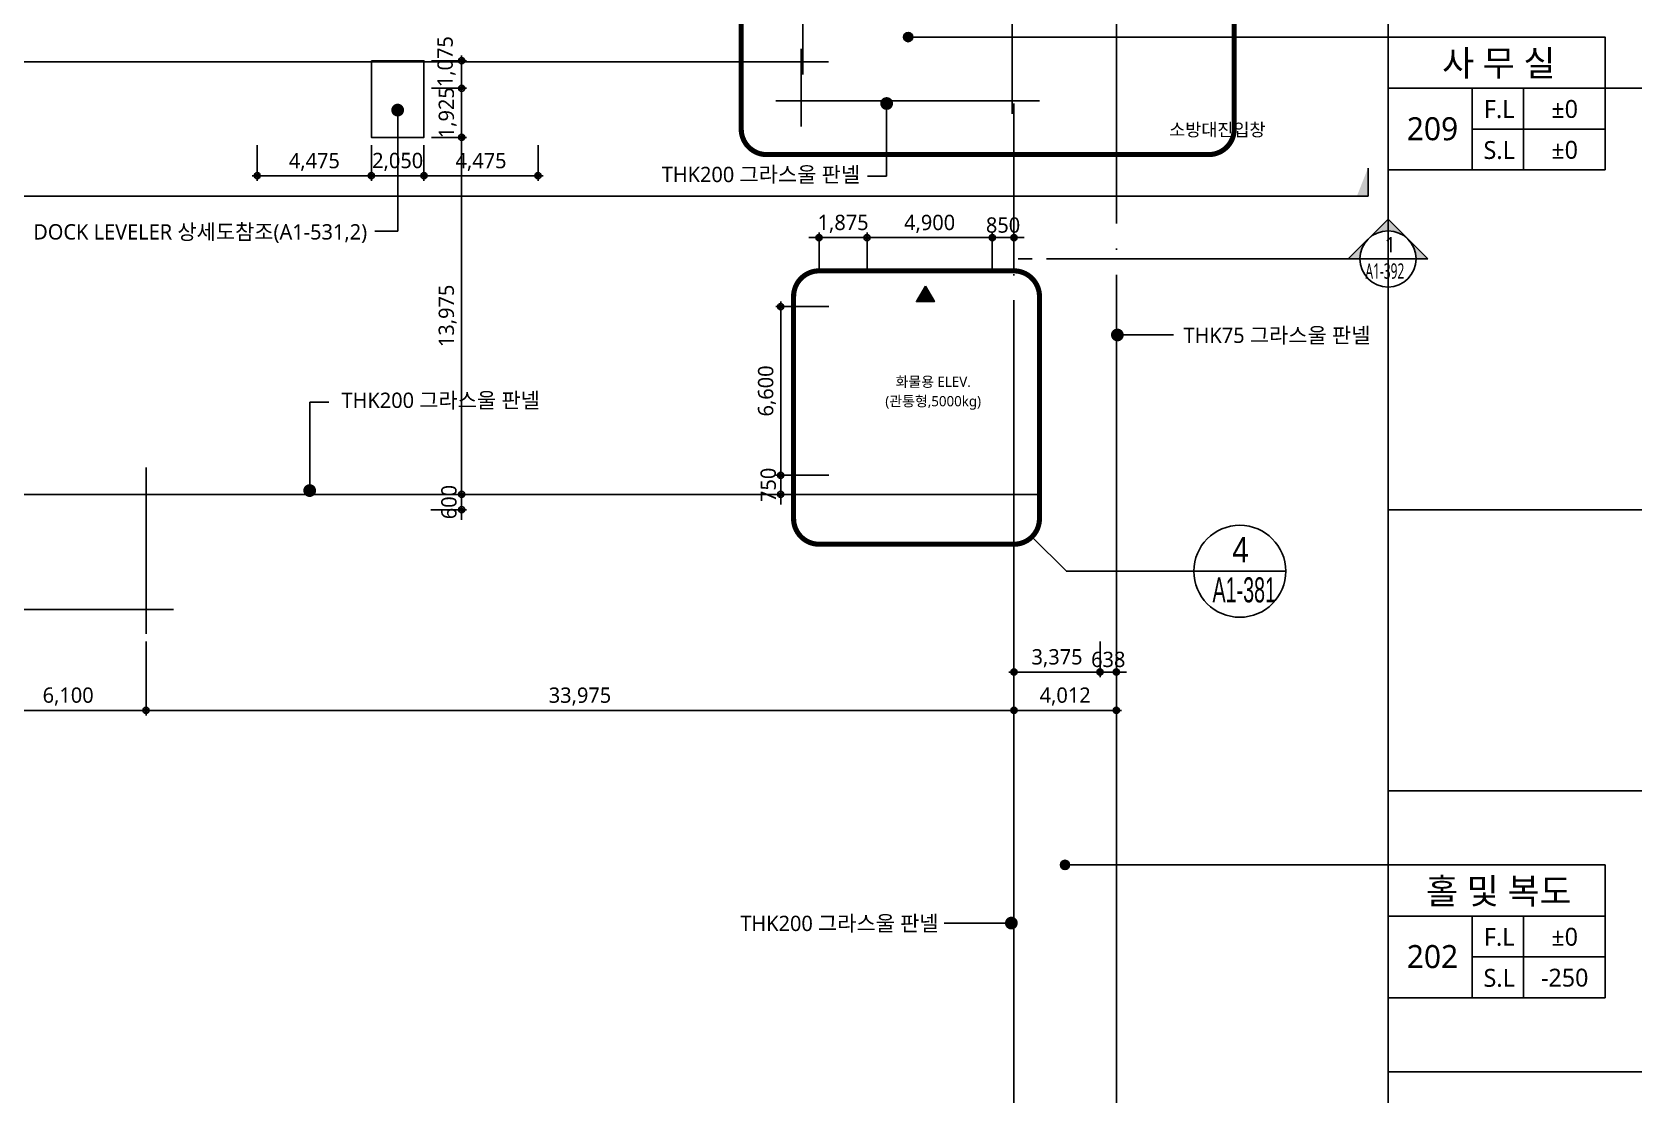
# Model space of a CAD drawing. Header units: millimetres. Extents: x 45782458 to 46215946, y 191740 to 1509539.
# Drawn here: x 46089958 to 46152671, y 820448 to 862048 of the extents above; entities that cross this region are included whole.
import ezdxf
from ezdxf.enums import TextEntityAlignment as Align

# ---------------------------------------------------------------- set-up
doc = ezdxf.new("R2010")
doc.units = ezdxf.units.MM
doc.header["$LTSCALE"] = 1000
doc.header["$MEASUREMENT"] = 0
doc.header["$PDSIZE"] = -10
doc.linetypes.add('CEN', pattern=[62, 60, -1, 0, -1])
doc.linetypes.add('SYM$0$DASHDOT', pattern=[1, 0.5, -0.25, 0, -0.25])
doc.layers.get('0').update_dxf_attribs({"linetype": 'CONTINUOUS'})
doc.layers.get('Defpoints').update_dxf_attribs({"color": 171, "linetype": 'CONTINUOUS'})
for name, color, linetype in [('cen', 14, 'CONTINUOUS'), ('Center(AR)', 30, 'CEN'), ('DIM', 7, 'CONTINUOUS'), ('LED', 7, 'CONTINUOUS'), ('NDIM', 7, 'CONTINUOUS'), ('SYM', 7, 'CONTINUOUS'), ('TEXT(MIN)', 7, 'CONTINUOUS'), ('TEXT(노트)', 7, 'CONTINUOUS'), ('TEXT(실명)', 3, 'CONTINUOUS'), ('TEXT-기입', 6, 'CONTINUOUS'), ('TITLE', 7, 'CONTINUOUS'), ('구간정리', 6, 'CONTINUOUS'), ('구간정리-TEXT', 3, 'CONTINUOUS')]:
    doc.layers.add(name, color=color, linetype=linetype)
doc.styles.add('CGS', font='cgse', dxfattribs={"bigfont": 'cgs'})
doc.styles.add('SYM$0$ARIAL', font='arial.ttf')
doc.styles.add('SYM$0$돋움', font='', dxfattribs={"width": 0.9})
doc.styles.add('TE', font='malgun_0.ttf')
doc.styles.add('나눔바른고딕', font='NanumBarunGothic.ttf')
doc.styles.get('SYM$0$돋움').set_extended_font_data('Dotum')
doc.dimstyles.new('BA', dxfattribs={"dimscale": 500, "dimtxt": 3, "dimasz": 1, "dimexe": 1, "dimexo": 5, "dimgap": 0.9, "dimtad": 1, "dimdec": 0, "dimdsep": 46, "dimlunit": 6, "dimtxsty": 'TE', "dimblk": 'DDD', "dimcen": 2.5, "dimclrd": 256, "dimclre": 256, "dimclrt": 3, "dimazin": 2, "dimtfac": 1, "dimtdec": 0, "dimtix": 1, "dimtmove": 2, "dimatfit": 3, "dimldrblk": 'DDD', "dimfxl": 1, "dimtolj": 1, "dimtzin": 0, "dimarcsym": 2})
doc.dimstyles.new('NDIM 1200', dxfattribs={"dimscale": 500, "dimtxt": 3, "dimasz": 1, "dimexe": 2, "dimexo": 2, "dimgap": 1, "dimtad": 1, "dimdec": 0, "dimdsep": 46, "dimtxsty": 'CGS', "dimblk": 'DOT0', "dimcen": 1, "dimdle": 8, "dimclrd": 2, "dimclre": 2, "dimclrt": 2, "dimadec": 0, "dimazin": 0, "dimtfac": 1, "dimtdec": 0, "dimtix": 1, "dimtmove": 2, "dimatfit": 3, "dimldrblk": 'DOT0', "dimfxl": 1, "dimtolj": 1, "dimtzin": 0, "dimlwd": -1, "dimlwe": -1, "dimarcsym": 0})

# ---------------------------------------------------------------- blocks, each defined once
blk = doc.blocks.new('A$C51E23882')
at = {"layer": 'TITLE'}
blk.add_lwpolyline([(8500, 0), (0, 0), (0, 5200), (8500, 5200)], close=True, dxfattribs=at)
for points in [[(8500, 3200), (0, 3200)], [(3300, 3200), (3300, 0)], [(5300, 3200), (5300, 0)], [(3300, 1600), (8500, 1600)]]:
    blk.add_lwpolyline(points, dxfattribs=at)
at = {"layer": 'TITLE', "style": '나눔바른고딕'}
for s, p in [('F.L', (4352, 2378)), ('S.L', (4352, 778))]:
    blk.add_text(s, height=700, dxfattribs=at).set_placement(p, align=Align.MIDDLE)
blk = doc.blocks.new('A$C04b5f2bb')
at = {"layer": 'SYM', "ltscale": 10000}
h = blk.add_hatch(color=256, dxfattribs=at)
h.dxf.hatch_style = 1
h.paths.add_polyline_path([(2000, 0), (0, 0), (1000, 1732)])
blk.add_lwpolyline([(2000, 0), (0, 0), (1000, 1732), (2000, 0)], dxfattribs=at)
blk = doc.blocks.new('DDD')
at = {"layer": 'DIM', "color": 0}
for p, q in [((-1, 0), (1, 0)), ((0, -1), (0, 1))]:
    blk.add_line(p, q, dxfattribs=at)
for radius in [0.6, 0.3]:
    blk.add_circle((0, 0), radius, dxfattribs=at)
blk = doc.blocks.new('*D818')
at = {"layer": 'Defpoints', "color": 0, "ltscale": 0.4, "transparency": 16777216}
for p in [(46088322, 838501), (46094422, 838501), (46094422, 835501)]:
    blk.add_point(p, dxfattribs=at)
at = {"layer": 'NDIM', "lineweight": -2, "ltscale": 0.4, "transparency": 16777216}
for p, q in [((46088322, 838201), (46088322, 835301)), ((46094422, 838201), (46094422, 835301)), ((46088522, 835501), (46094222, 835501))]:
    blk.add_line(p, q, dxfattribs=at)
at = {"layer": 'NDIM', "lineweight": -2, "ltscale": 0.4, "transparency": 16777216, "xscale": 200, "yscale": 200, "zscale": 200, "rotation": 180}
blk.add_blockref('DDD', (46088322, 835501), dxfattribs=at)
at = {"layer": 'NDIM', "lineweight": -2, "ltscale": 0.4, "transparency": 16777216, "xscale": 200, "yscale": 200, "zscale": 200}
blk.add_blockref('DDD', (46094422, 835501), dxfattribs=at)
at = {"layer": 'NDIM', "color": 3, "ltscale": 0.4, "transparency": 16777216, "insert": (46091372, 836043), "char_height": 600, "attachment_point": 5, "style": 'TE'}
blk.add_mtext('\\A1;6,100', dxfattribs=at)
blk = doc.blocks.new('*D819')
at = {"layer": 'Defpoints', "color": 0, "ltscale": 0.4, "transparency": 16777216}
for p in [(46094422, 838501), (46128397, 838501), (46128397, 835501)]:
    blk.add_point(p, dxfattribs=at)
at = {"layer": 'NDIM', "lineweight": -2, "ltscale": 0.4, "transparency": 16777216}
for p, q in [((46094422, 838201), (46094422, 835301)), ((46128397, 838201), (46128397, 835301)), ((46094622, 835501), (46128197, 835501))]:
    blk.add_line(p, q, dxfattribs=at)
at = {"layer": 'NDIM', "lineweight": -2, "ltscale": 0.4, "transparency": 16777216, "xscale": 200, "yscale": 200, "zscale": 200, "rotation": 180}
blk.add_blockref('DDD', (46094422, 835501), dxfattribs=at)
at = {"layer": 'NDIM', "lineweight": -2, "ltscale": 0.4, "transparency": 16777216, "xscale": 200, "yscale": 200, "zscale": 200}
blk.add_blockref('DDD', (46128397, 835501), dxfattribs=at)
at = {"layer": 'NDIM', "color": 3, "ltscale": 0.4, "transparency": 16777216, "insert": (46111410, 836042), "char_height": 600, "attachment_point": 5, "style": 'TE'}
blk.add_mtext('\\A1;33,975', dxfattribs=at)
blk = doc.blocks.new('*D820')
at = {"layer": 'Defpoints', "color": 0, "ltscale": 0.4, "transparency": 16777216}
for p in [(46128397, 838501), (46132410, 838501), (46132410, 835501)]:
    blk.add_point(p, dxfattribs=at)
at = {"layer": 'NDIM', "lineweight": -2, "ltscale": 0.4, "transparency": 16777216}
for p, q in [((46128397, 838201), (46128397, 835301)), ((46132410, 838201), (46132410, 835301)), ((46128597, 835501), (46132210, 835501))]:
    blk.add_line(p, q, dxfattribs=at)
at = {"layer": 'NDIM', "lineweight": -2, "ltscale": 0.4, "transparency": 16777216, "xscale": 200, "yscale": 200, "zscale": 200, "rotation": 180}
blk.add_blockref('DDD', (46128397, 835501), dxfattribs=at)
at = {"layer": 'NDIM', "lineweight": -2, "ltscale": 0.4, "transparency": 16777216, "xscale": 200, "yscale": 200, "zscale": 200}
blk.add_blockref('DDD', (46132410, 835501), dxfattribs=at)
at = {"layer": 'NDIM', "color": 3, "ltscale": 0.4, "transparency": 16777216, "insert": (46130404, 836043), "char_height": 600, "attachment_point": 5, "style": 'TE'}
blk.add_mtext('\\A1;4,012', dxfattribs=at)
blk = doc.blocks.new('*D821')
at = {"layer": 'Defpoints', "color": 0, "ltscale": 0.4, "transparency": 16777216}
for p in [(46128397, 838501), (46131772, 838501), (46131772, 837001)]:
    blk.add_point(p, dxfattribs=at)
at = {"layer": 'NDIM', "lineweight": -2, "ltscale": 0.4, "transparency": 16777216}
for p, q in [((46128397, 838201), (46128397, 836801)), ((46131772, 838201), (46131772, 836801)), ((46128597, 837001), (46131572, 837001))]:
    blk.add_line(p, q, dxfattribs=at)
at = {"layer": 'NDIM', "lineweight": -2, "ltscale": 0.4, "transparency": 16777216, "xscale": 200, "yscale": 200, "zscale": 200, "rotation": 180}
blk.add_blockref('DDD', (46128397, 837001), dxfattribs=at)
at = {"layer": 'NDIM', "lineweight": -2, "ltscale": 0.4, "transparency": 16777216, "xscale": 200, "yscale": 200, "zscale": 200}
blk.add_blockref('DDD', (46131772, 837001), dxfattribs=at)
at = {"layer": 'NDIM', "color": 3, "ltscale": 0.4, "transparency": 16777216, "insert": (46130085, 837542), "char_height": 600, "attachment_point": 5, "style": 'TE'}
blk.add_mtext('\\A1;3,375', dxfattribs=at)
blk = doc.blocks.new('*D822')
at = {"layer": 'Defpoints', "color": 0, "ltscale": 0.4, "transparency": 16777216}
for p in [(46131772, 838501), (46132410, 838501), (46132410, 837001)]:
    blk.add_point(p, dxfattribs=at)
at = {"layer": 'NDIM', "lineweight": -2, "ltscale": 0.4, "transparency": 16777216}
for p, q in [((46131772, 838201), (46131772, 836801)), ((46132410, 838201), (46132410, 836801)), ((46131572, 837001), (46131372, 837001)), ((46131772, 837001), (46132410, 837001)), ((46132610, 837001), (46132810, 837001))]:
    blk.add_line(p, q, dxfattribs=at)
at = {"layer": 'NDIM', "lineweight": -2, "ltscale": 0.4, "transparency": 16777216, "xscale": 200, "yscale": 200, "zscale": 200}
blk.add_blockref('DDD', (46131772, 837001), dxfattribs=at)
at = {"layer": 'NDIM', "lineweight": -2, "ltscale": 0.4, "transparency": 16777216, "xscale": 200, "yscale": 200, "zscale": 200, "rotation": 180}
blk.add_blockref('DDD', (46132410, 837001), dxfattribs=at)
at = {"layer": 'NDIM', "color": 3, "ltscale": 0.4, "transparency": 16777216, "insert": (46132091, 837491), "char_height": 600, "attachment_point": 5, "style": 'TE'}
blk.add_mtext('\\A1;638', dxfattribs=at)
blk = doc.blocks.new('*D829')
at = {"layer": 'Defpoints', "color": 0, "ltscale": 0.4, "transparency": 16777216}
for p in [(46119272, 851301), (46121447, 851301), (46121447, 844701)]:
    blk.add_point(p, dxfattribs=at)
at = {"layer": 'NDIM', "lineweight": -2, "ltscale": 0.4, "transparency": 16777216}
for p, q in [((46121147, 851301), (46119072, 851301)), ((46119272, 844901), (46119272, 851101)), ((46121147, 844701), (46119072, 844701))]:
    blk.add_line(p, q, dxfattribs=at)
at = {"layer": 'NDIM', "lineweight": -2, "ltscale": 0.4, "transparency": 16777216, "xscale": 200, "yscale": 200, "zscale": 200}
for p, rotation in [((46119272, 851301), 90), ((46119272, 844701), 270)]:
    blk.add_blockref('DDD', p, dxfattribs=dict(at, rotation=rotation))
at = {"layer": 'NDIM', "color": 3, "ltscale": 0.4, "transparency": 16777216, "insert": (46118732, 848001), "char_height": 600, "attachment_point": 5, "rotation": 90, "style": 'TE'}
blk.add_mtext('\\A1;6,600', dxfattribs=at)
blk = doc.blocks.new('*D830')
at = {"layer": 'Defpoints', "color": 0, "ltscale": 0.4, "transparency": 16777216}
for p in [(46119272, 844701), (46121447, 844701), (46121447, 843951)]:
    blk.add_point(p, dxfattribs=at)
at = {"layer": 'NDIM', "lineweight": -2, "ltscale": 0.4, "transparency": 16777216}
for p, q in [((46119272, 844901), (46119272, 845101)), ((46121147, 844701), (46119072, 844701)), ((46119272, 843951), (46119272, 844701)), ((46121147, 843951), (46119072, 843951)), ((46119272, 843751), (46119272, 843551))]:
    blk.add_line(p, q, dxfattribs=at)
at = {"layer": 'NDIM', "lineweight": -2, "ltscale": 0.4, "transparency": 16777216, "xscale": 200, "yscale": 200, "zscale": 200}
for p, rotation in [((46119272, 844701), 270), ((46119272, 843951), 90)]:
    blk.add_blockref('DDD', p, dxfattribs=dict(at, rotation=rotation))
at = {"layer": 'NDIM', "color": 3, "ltscale": 0.4, "transparency": 16777216, "insert": (46118782, 844326), "char_height": 600, "attachment_point": 5, "rotation": 90, "style": 'TE'}
blk.add_mtext('\\A1;750', dxfattribs=at)
blk = doc.blocks.new('*D831')
at = {"layer": 'Defpoints', "color": 0, "ltscale": 0.4, "transparency": 16777216}
for p in [(46127547, 854001), (46122647, 852501), (46127547, 852501)]:
    blk.add_point(p, dxfattribs=at)
at = {"layer": 'NDIM', "lineweight": -2, "ltscale": 0.4, "transparency": 16777216}
for p, q in [((46122647, 852801), (46122647, 854201)), ((46127547, 852801), (46127547, 854201)), ((46122847, 854001), (46127347, 854001))]:
    blk.add_line(p, q, dxfattribs=at)
at = {"layer": 'NDIM', "lineweight": -2, "ltscale": 0.4, "transparency": 16777216, "xscale": 200, "yscale": 200, "zscale": 200, "rotation": 180}
blk.add_blockref('DDD', (46122647, 854001), dxfattribs=at)
at = {"layer": 'NDIM', "lineweight": -2, "ltscale": 0.4, "transparency": 16777216, "xscale": 200, "yscale": 200, "zscale": 200}
blk.add_blockref('DDD', (46127547, 854001), dxfattribs=at)
at = {"layer": 'NDIM', "color": 3, "ltscale": 0.4, "transparency": 16777216, "insert": (46125097, 854542), "char_height": 600, "attachment_point": 5, "style": 'TE'}
blk.add_mtext('\\A1;4,900', dxfattribs=at)
blk = doc.blocks.new('*D832')
at = {"layer": 'Defpoints', "color": 0, "ltscale": 0.4, "transparency": 16777216}
for p in [(46122647, 854001), (46120772, 852501), (46122647, 852501)]:
    blk.add_point(p, dxfattribs=at)
at = {"layer": 'NDIM', "lineweight": -2, "ltscale": 0.4, "transparency": 16777216}
for p, q in [((46120772, 852801), (46120772, 854201)), ((46122647, 852801), (46122647, 854201)), ((46120572, 854001), (46120372, 854001)), ((46120772, 854001), (46122647, 854001)), ((46122847, 854001), (46123047, 854001))]:
    blk.add_line(p, q, dxfattribs=at)
at = {"layer": 'NDIM', "lineweight": -2, "ltscale": 0.4, "transparency": 16777216, "xscale": 200, "yscale": 200, "zscale": 200}
blk.add_blockref('DDD', (46120772, 854001), dxfattribs=at)
at = {"layer": 'NDIM', "lineweight": -2, "ltscale": 0.4, "transparency": 16777216, "xscale": 200, "yscale": 200, "zscale": 200, "rotation": 180}
blk.add_blockref('DDD', (46122647, 854001), dxfattribs=at)
at = {"layer": 'NDIM', "color": 3, "ltscale": 0.4, "transparency": 16777216, "insert": (46121710, 854543), "char_height": 600, "attachment_point": 5, "style": 'TE'}
blk.add_mtext('\\A1;1,875', dxfattribs=at)
blk = doc.blocks.new('*D833')
at = {"layer": 'Defpoints', "color": 0, "ltscale": 0.4, "transparency": 16777216}
for p in [(46128397, 854001), (46127547, 852501), (46128397, 852501)]:
    blk.add_point(p, dxfattribs=at)
at = {"layer": 'NDIM', "lineweight": -2, "ltscale": 0.4, "transparency": 16777216}
for p, q in [((46127547, 852801), (46127547, 854201)), ((46128397, 852801), (46128397, 854201)), ((46127347, 854001), (46127147, 854001)), ((46127547, 854001), (46128397, 854001)), ((46128597, 854001), (46128797, 854001))]:
    blk.add_line(p, q, dxfattribs=at)
at = {"layer": 'NDIM', "lineweight": -2, "ltscale": 0.4, "transparency": 16777216, "xscale": 200, "yscale": 200, "zscale": 200}
blk.add_blockref('DDD', (46127547, 854001), dxfattribs=at)
at = {"layer": 'NDIM', "lineweight": -2, "ltscale": 0.4, "transparency": 16777216, "xscale": 200, "yscale": 200, "zscale": 200, "rotation": 180}
blk.add_blockref('DDD', (46128397, 854001), dxfattribs=at)
at = {"layer": 'NDIM', "color": 3, "ltscale": 0.4, "transparency": 16777216, "insert": (46127972, 854491), "char_height": 600, "attachment_point": 5, "style": 'TE'}
blk.add_mtext('\\A1;850', dxfattribs=at)
blk = doc.blocks.new('*D970')
at = {"layer": 'Defpoints', "color": 0, "ltscale": 0.4, "transparency": 16777216}
for p in [(46105272, 843951), (46105272, 843351), (46106772, 843351)]:
    blk.add_point(p, dxfattribs=at)
at = {"layer": 'NDIM', "lineweight": -2, "ltscale": 0.4, "transparency": 16777216}
for p, q in [((46106772, 844151), (46106772, 844351)), ((46105572, 843951), (46106972, 843951)), ((46106772, 843951), (46106772, 843351)), ((46105572, 843351), (46106972, 843351)), ((46106772, 843151), (46106772, 842951))]:
    blk.add_line(p, q, dxfattribs=at)
at = {"layer": 'NDIM', "lineweight": -2, "ltscale": 0.4, "transparency": 16777216, "xscale": 200, "yscale": 200, "zscale": 200}
for p, rotation in [((46106772, 843951), 270), ((46106772, 843351), 90)]:
    blk.add_blockref('DDD', p, dxfattribs=dict(at, rotation=rotation))
at = {"layer": 'NDIM', "color": 3, "ltscale": 0.4, "transparency": 16777216, "insert": (46106282, 843651), "char_height": 600, "attachment_point": 5, "rotation": 90, "style": 'TE'}
blk.add_mtext('\\A1;600', dxfattribs=at)
blk = doc.blocks.new('DOT0')
blk.add_line((-3, 0), (3, 0))
at = {"color": 6}
blk.add_circle((0, 0), 0.75, dxfattribs=at)
blk = doc.blocks.new('SYM$0$det-tar-wi')
at = {"layer": '구간정리', "ltscale": 0.2}
blk.add_line((0, 0), (11, 0), dxfattribs=at)
blk.add_circle((5.5, 0), 5.5, dxfattribs=at)
at = {"layer": '구간정리-TEXT', "color": 3, "style": 'SYM$0$ARIAL'}
blk.add_attdef('2', text='', height=3, dxfattribs=at).set_placement((5.5, 2.58), align=Align.MIDDLE_CENTER)
at = {"layer": '구간정리-TEXT', "color": 3, "style": 'SYM$0$ARIAL', "width": 0.6}
blk.add_attdef('A1.00', text='', height=3, dxfattribs=at).set_placement((5.57, -2.22), align=Align.MIDDLE_CENTER)
blk = doc.blocks.new('*D1300')
at = {"layer": 'Defpoints', "color": 0, "ltscale": 0.4, "transparency": 16777216}
for p in [(46103247, 857926), (46105297, 857926), (46105297, 856426)]:
    blk.add_point(p, dxfattribs=at)
at = {"layer": 'NDIM', "lineweight": -2, "ltscale": 0.4, "transparency": 16777216}
for p, q in [((46103247, 857626), (46103247, 856226)), ((46105297, 857626), (46105297, 856226)), ((46103047, 856426), (46102847, 856426)), ((46103247, 856426), (46105297, 856426)), ((46105497, 856426), (46105697, 856426))]:
    blk.add_line(p, q, dxfattribs=at)
at = {"layer": 'NDIM', "lineweight": -2, "ltscale": 0.4, "transparency": 16777216, "xscale": 200, "yscale": 200, "zscale": 200}
blk.add_blockref('DDD', (46103247, 856426), dxfattribs=at)
at = {"layer": 'NDIM', "lineweight": -2, "ltscale": 0.4, "transparency": 16777216, "xscale": 200, "yscale": 200, "zscale": 200, "rotation": 180}
blk.add_blockref('DDD', (46105297, 856426), dxfattribs=at)
at = {"layer": 'NDIM', "color": 3, "ltscale": 0.4, "transparency": 16777216, "insert": (46104272, 856967), "char_height": 600, "attachment_point": 5, "style": 'TE'}
blk.add_mtext('\\A1;2,050', dxfattribs=at)
blk = doc.blocks.new('*D1301')
at = {"layer": 'Defpoints', "color": 0, "ltscale": 0.4, "transparency": 16777216}
for p in [(46105297, 857926), (46109772, 857926), (46109772, 856426)]:
    blk.add_point(p, dxfattribs=at)
at = {"layer": 'NDIM', "lineweight": -2, "ltscale": 0.4, "transparency": 16777216}
for p, q in [((46105297, 857626), (46105297, 856226)), ((46109772, 857626), (46109772, 856226)), ((46105497, 856426), (46109572, 856426))]:
    blk.add_line(p, q, dxfattribs=at)
at = {"layer": 'NDIM', "lineweight": -2, "ltscale": 0.4, "transparency": 16777216, "xscale": 200, "yscale": 200, "zscale": 200, "rotation": 180}
blk.add_blockref('DDD', (46105297, 856426), dxfattribs=at)
at = {"layer": 'NDIM', "lineweight": -2, "ltscale": 0.4, "transparency": 16777216, "xscale": 200, "yscale": 200, "zscale": 200}
blk.add_blockref('DDD', (46109772, 856426), dxfattribs=at)
at = {"layer": 'NDIM', "color": 3, "ltscale": 0.4, "transparency": 16777216, "insert": (46107535, 856962), "char_height": 600, "attachment_point": 5, "style": 'TE'}
blk.add_mtext('\\A1;4,475', dxfattribs=at)
blk = doc.blocks.new('*D1302')
at = {"layer": 'Defpoints', "color": 0, "ltscale": 0.4, "transparency": 16777216}
for p in [(46098772, 857926), (46103247, 857926), (46103247, 856426)]:
    blk.add_point(p, dxfattribs=at)
at = {"layer": 'NDIM', "lineweight": -2, "ltscale": 0.4, "transparency": 16777216}
for p, q in [((46098772, 857626), (46098772, 856226)), ((46103247, 857626), (46103247, 856226)), ((46098972, 856426), (46103047, 856426))]:
    blk.add_line(p, q, dxfattribs=at)
at = {"layer": 'NDIM', "lineweight": -2, "ltscale": 0.4, "transparency": 16777216, "xscale": 200, "yscale": 200, "zscale": 200, "rotation": 180}
blk.add_blockref('DDD', (46098772, 856426), dxfattribs=at)
at = {"layer": 'NDIM', "lineweight": -2, "ltscale": 0.4, "transparency": 16777216, "xscale": 200, "yscale": 200, "zscale": 200}
blk.add_blockref('DDD', (46103247, 856426), dxfattribs=at)
at = {"layer": 'NDIM', "color": 3, "ltscale": 0.4, "transparency": 16777216, "insert": (46101010, 856962), "char_height": 600, "attachment_point": 5, "style": 'TE'}
blk.add_mtext('\\A1;4,475', dxfattribs=at)
blk = doc.blocks.new('*D1303')
at = {"layer": 'Defpoints', "color": 0, "ltscale": 0.4, "transparency": 16777216}
for p in [(46105297, 857926), (46105272, 843951), (46106772, 843951)]:
    blk.add_point(p, dxfattribs=at)
at = {"layer": 'NDIM', "lineweight": -2, "ltscale": 0.4, "transparency": 16777216}
for p, q in [((46105597, 857926), (46106972, 857926)), ((46106772, 857726), (46106772, 844151)), ((46105572, 843951), (46106972, 843951))]:
    blk.add_line(p, q, dxfattribs=at)
at = {"layer": 'NDIM', "lineweight": -2, "ltscale": 0.4, "transparency": 16777216, "xscale": 200, "yscale": 200, "zscale": 200}
for p, rotation in [((46106772, 857926), 90), ((46106772, 843951), 270)]:
    blk.add_blockref('DDD', p, dxfattribs=dict(at, rotation=rotation))
at = {"layer": 'NDIM', "color": 3, "ltscale": 0.4, "transparency": 16777216, "insert": (46106230, 850939), "char_height": 600, "attachment_point": 5, "rotation": 90, "style": 'TE'}
blk.add_mtext('\\A1;13,975', dxfattribs=at)
blk = doc.blocks.new('*D1304')
at = {"layer": 'Defpoints', "color": 0, "ltscale": 0.4, "transparency": 16777216}
for p in [(46105297, 859851), (46105297, 857926), (46106772, 857926)]:
    blk.add_point(p, dxfattribs=at)
at = {"layer": 'NDIM', "lineweight": -2, "ltscale": 0.4, "transparency": 16777216}
for p, q in [((46105597, 859851), (46106972, 859851)), ((46106772, 860051), (46106772, 860251)), ((46106772, 859851), (46106772, 857926)), ((46105597, 857926), (46106972, 857926)), ((46106772, 857726), (46106772, 857526))]:
    blk.add_line(p, q, dxfattribs=at)
at = {"layer": 'NDIM', "lineweight": -2, "ltscale": 0.4, "transparency": 16777216, "xscale": 200, "yscale": 200, "zscale": 200}
for p, rotation in [((46106772, 859851), 270), ((46106772, 857926), 90)]:
    blk.add_blockref('DDD', p, dxfattribs=dict(at, rotation=rotation))
at = {"layer": 'NDIM', "color": 3, "ltscale": 0.4, "transparency": 16777216, "insert": (46106230, 858889), "char_height": 600, "attachment_point": 5, "rotation": 90, "style": 'TE'}
blk.add_mtext('\\A1;1,925', dxfattribs=at)
blk = doc.blocks.new('*D1305')
at = {"layer": 'Defpoints', "color": 0, "ltscale": 0.4, "transparency": 16777216}
for p in [(46105297, 860926), (46105297, 859851), (46106772, 859851)]:
    blk.add_point(p, dxfattribs=at)
at = {"layer": 'NDIM', "lineweight": -2, "ltscale": 0.4, "transparency": 16777216}
for p, q in [((46105597, 860926), (46106972, 860926)), ((46106772, 860726), (46106772, 860051)), ((46105597, 859851), (46106972, 859851))]:
    blk.add_line(p, q, dxfattribs=at)
at = {"layer": 'NDIM', "lineweight": -2, "ltscale": 0.4, "transparency": 16777216, "xscale": 200, "yscale": 200, "zscale": 200}
for p, rotation in [((46106772, 860926), 90), ((46106772, 859851), 270)]:
    blk.add_blockref('DDD', p, dxfattribs=dict(at, rotation=rotation))
at = {"layer": 'NDIM', "color": 3, "ltscale": 0.4, "transparency": 16777216, "insert": (46106182, 860889), "char_height": 600, "attachment_point": 5, "rotation": 90, "style": 'TE'}
blk.add_mtext('\\A1;1,075', dxfattribs=at)

msp = doc.modelspace()

# ---------------------------------------------------------------- hatches: boundary and pattern name
at = {"layer": 'LED'}
h = msp.add_hatch(color=256, dxfattribs=at)
h.dxf.hatch_style = 1
edge = h.paths.add_edge_path()
edge.add_arc((46124258.7, 861851.3), 180, 180, 540, ccw=False)
h = msp.add_hatch(color=256, dxfattribs=at)
h.dxf.hatch_style = 1
edge = h.paths.add_edge_path()
edge.add_arc((46130398.2, 829451.3), 180, 180, 540, ccw=False)
at = {"layer": 'SYM'}
msp.add_hatch(color=256, dxfattribs=at).paths.add_polyline_path([(46142262.5, 856726.3), (46141822.5, 855626.3), (46142262.5, 855626.3)])
h = msp.add_hatch(color=256, dxfattribs=at)
h.paths.add_polyline_path([(46143042.2, 854724.2), (46143820, 853946.4, 0.4142136), (46142264.4, 853946.4)])
h.paths.add_polyline_path([(46143820, 853946.4), (46144597.8, 853168.5), (46144142.2, 853168.5, 0.1989124)])
h.paths.add_polyline_path([(46142264.4, 853946.4, 0.1989124), (46141942.2, 853168.5), (46141486.6, 853168.5)])

# ---------------------------------------------------------------- linework, layer by layer
msp.add_line((46144142.2, 853168.5), (46141942.2, 853168.5))
at = {"ltscale": 10000}
for points in [[(46143042.2, 861851.3), (46124258.7, 861851.3)], [(46143042.2, 829451.3), (46130398.2, 829451.3)]]:
    msp.add_lwpolyline(points, dxfattribs=at)
at = {"color": 8, "ltscale": 10000}
msp.add_lwpolyline([(46103247.3, 860926.3), (46105297.3, 860926.3), (46105297.3, 857926.3), (46103247.3, 857926.3)], close=True, dxfattribs=at)
at = {"layer": 'cen', "ltscale": 10000}
for p, q in [((46143042.2, 859851.3), (46172222.3, 859851.3)), ((46143042.2, 843351.3), (46172222.3, 843351.3)), ((46143042.2, 832351.3), (46172222.3, 832351.3)), ((46143042.2, 821351.3), (46172222.3, 821351.3))]:
    msp.add_line(p, q, dxfattribs=at)
at = {"layer": 'Center(AR)'}
for p, q in [((46120134.8, 860388.8), (46120134.8, 889101.3)), ((46128322.3, 860388.8), (46128322.3, 877951.3)), ((46132409.8, 792551.3), (46132409.8, 872101.3)), ((46120072.3, 858351.3), (46120072.3, 861388.8)), ((46128322.3, 858851.3), (46128322.3, 861388.8)), ((46018772.3, 860888.8), (46121134.8, 860888.8)), ((46119072.3, 859351.3), (46129397.3, 859351.3)), ((46128397.3, 791551.3), (46128397.3, 859251.3)), ((46094422.3, 838501.3), (46094422.3, 845001.3)), ((46018772.3, 843951.3), (46129397.3, 843951.3)), ((46068822.3, 839451.3), (46095497.3, 839451.3))]:
    msp.add_line(p, q, dxfattribs=at)
at = {"layer": 'Defpoints'}
msp.add_line((46018772.3, 855626.3), (46142262.5, 855626.3), dxfattribs=at)
msp.add_lwpolyline([(46143042.2, 778490.2), (46018772.3, 778490.2), (46018772.3, 894690.2), (46143042.2, 894690.2)], close=True, dxfattribs=at)
at = {"layer": 'LED', "ltscale": 10000}
for p, q in [((46123414.7, 856402.1), (46122660.6, 856402.1)), ((46104272.3, 854254.5), (46103372.2, 854254.5)), ((46100827.8, 847563.8), (46101581.9, 847563.8))]:
    msp.add_line(p, q, dxfattribs=at)
at = {"layer": 'LED'}
for centre in [(46124258.7, 861851.3), (46130398.2, 829451.3)]:
    msp.add_circle(centre, 180, dxfattribs=at)
at = {"layer": 'SYM'}
for p, q in [((46142262.5, 855626.3), (46142262.5, 856726.3)), ((46128012.5, 855626.3), (46128562.5, 855626.3)), ((46129112.5, 855626.3), (46142262.5, 855626.3)), ((46141486.6, 853168.5), (46143042.2, 854724.2)), ((46144597.8, 853168.5), (46143042.2, 854724.2)), ((46129118.1, 853168.5), (46128568.1, 853168.5)), ((46141942.2, 853168.5), (46129668.1, 853168.5)), ((46144597.8, 853168.5), (46144142.2, 853168.5))]:
    msp.add_line(p, q, dxfattribs=at)
msp.add_circle((46143042.2, 853168.5), 1100, dxfattribs=at)
at = {"layer": '구간정리', "linetype": 'SYM$0$DASHDOT', "ltscale": 2, "const_width": 200}
for points in [[(46118722.3, 857251.3), (46136022.3, 857251.3, 0.4142136), (46137022.3, 858251.3), (46137022.3, 888301.3, 0.4142136), (46136022.3, 889301.3), (46118722.3, 889301.3, 0.4142136), (46117722.3, 888301.3), (46117722.3, 858251.3, 0.4142136)], [(46120772.3, 852701.3), (46128397.3, 852701.3, -0.4142136), (46129397.3, 851701.3), (46129397.3, 843001.3, -0.4142136), (46128397.3, 842001.3), (46120772.3, 842001.3, -0.4142136), (46119772.3, 843001.3), (46119772.3, 851701.3, -0.4142136)]]:
    msp.add_lwpolyline(points, format="xyb", close=True, dxfattribs=at)
at = {"layer": '구간정리', "ltscale": 0.2}
msp.add_lwpolyline([(46129104.4, 842294.2), (46130454.3, 840944.3), (46135439.8, 840944.3)], dxfattribs=at)

# ---------------------------------------------------------------- block references
for p in [(46143042.2, 856651.3), (46143042.2, 824251.3)]:
    msp.add_blockref('A$C51E23882', p)
at = {"ltscale": 10000, "xscale": -0.35, "yscale": 0.35, "zscale": 0.35, "rotation": 240.0000000000409}
msp.add_blockref('A$C04b5f2bb', (46124582.3, 851501.3), dxfattribs=at)
at = {"layer": '구간정리'}
ref = msp.add_blockref('SYM$0$det-tar-wi', (46139039.8, 840944.3), dxfattribs=dict(at, xscale=-327.2727272727273, yscale=327.2727272727273, zscale=327.2727272727273))
ref.add_attrib('A1.00', 'A1-381', dxfattribs={"layer": '구간정리-TEXT', "color": 3, "height": 981.82, "style": 'SYM$0$돋움', "width": 0.6}).set_placement((46137414.4, 840216.7), align=Align.MIDDLE_CENTER)
ref.add_attrib('2', '4', dxfattribs={"layer": '구간정리-TEXT', "color": 3, "height": 981.8, "style": 'SYM$0$돋움', "width": 0.9}).set_placement((46137267.4, 841789.7), align=Align.MIDDLE_CENTER)

# ---------------------------------------------------------------- texts
at = {"layer": 'TEXT(MIN)', "style": '나눔바른고딕'}
msp.add_text('소방대진입창', height=500, dxfattribs=at).set_placement((46134479.5, 858225.4, 0), align=Align.MIDDLE_LEFT)
for s, p in [('THK200 그라스울 판넬', (46122373.1, 856474.4)), ('DOCK LEVELER 상세도참조(A1-531,2)', (46103077, 854227.9)), ('THK75 그라스울 판넬', (46142352.7, 850180.3)), ('THK200 그라스울 판넬', (46109837.4, 847636.1)), ('THK200 그라스울 판넬', (46125449.1, 827163))]:
    msp.add_text(s, height=600, dxfattribs=at).set_placement(p, align=Align.MIDDLE_RIGHT)
at = {"layer": 'TEXT(노트)', "style": '나눔바른고딕'}
msp.add_text('1', height=600, dxfattribs=at).set_placement((46142908.9, 853425.7))
at = {"layer": 'TEXT(노트)', "style": '나눔바른고딕', "width": 0.6}
msp.add_text('A1-392', height=600, dxfattribs=at).set_placement((46142157.2, 852395.3))
at = {"layer": 'TEXT(노트)', "style": '나눔바른고딕'}
for s, p in [('화물용 ELEV.', (46125236.1, 848365.2)), ('(관통형,5000kg)', (46125236.1, 847561.8))]:
    msp.add_text(s, height=400, dxfattribs=at).set_placement(p, align=Align.MIDDLE)
at = {"layer": 'TEXT(실명)', "style": '나눔바른고딕'}
for s, p in [('사 무 실', (46147379.9, 860845.5)), ('홀 및 복도', (46147379.9, 828445.5))]:
    msp.add_text(s, height=1000, dxfattribs=at).set_placement(p, align=Align.MIDDLE)
at = {"layer": 'TEXT-기입', "style": '나눔바른고딕'}
for s, height, p in [('±0', 700, (46149958.3, 859039.2)), ('209', 900, (46144783.5, 858264.7)), ('±0', 700, (46149958.3, 857439.2)), ('±0', 700, (46149958.3, 826639.2)), ('202', 900, (46144783.5, 825864.7)), ('-250', 700, (46149958.3, 825039.2))]:
    msp.add_text(s, height=height, dxfattribs=at).set_placement(p, align=Align.MIDDLE)

# ---------------------------------------------------------------- dimensions: what is measured, and where the dimension line sits
at = {"layer": 'NDIM', "ltscale": 0.4}
dim = msp.add_linear_dim(base=(46106772.3, 859851.3), p1=(46105297.3, 860926.3), p2=(46105297.3, 859851.3), angle=270, dimstyle='BA', override={"dimscale": 200, "dimexo": 1.5}, dxfattribs=at)
dim.commit()
dim.dimension.update_dxf_attribs({"geometry": '*D1305', "text_midpoint": (46106181.9, 860888.8), "dimtype": 160})
for base, p1, p2, angle, picture, middle in [((46106772.3, 857926.3), (46105297.3, 859851.3), (46105297.3, 857926.3), 270, '*D1304', (46106230.4, 858888.8)), ((46106772.3, 843951.3), (46105297.3, 857926.3), (46105272, 843951.3), 270, '*D1303', (46106230.4, 850938.8)), ((46119272.3, 851301.3), (46121447.3, 844701.3), (46121447.3, 851301.3), 90, '*D829', (46118732, 848001.3)), ((46119272.3, 844701.3), (46121447.3, 843951.3), (46121447.3, 844701.3), 90, '*D830', (46118782.3, 844326.3)), ((46106772.3, 843351.3), (46105272.3, 843951.3), (46105272.3, 843351.3), 270, '*D970', (46106282.3, 843651.3))]:
    dim = msp.add_linear_dim(base=base, p1=p1, p2=p2, angle=angle, dimstyle='BA', override={"dimscale": 200, "dimexo": 1.5}, dxfattribs=at)
    dim.commit()
    dim.dimension.update_dxf_attribs({"geometry": picture, "text_midpoint": middle})
for base, p1, p2, picture, middle in [((46103247.3, 856426.3), (46098772.3, 857926.3), (46103247.3, 857926.3), '*D1302', (46101009.8, 856961.8)), ((46105297.3, 856426.3), (46103247.3, 857926.3), (46105297.3, 857926.3), '*D1300', (46104272.3, 856966.7)), ((46109772.3, 856426.3), (46105297.3, 857926.3), (46109772.3, 857926.3), '*D1301', (46107534.8, 856961.8)), ((46122647.3, 854001.3), (46120772.3, 852501.3), (46122647.3, 852501.3), '*D832', (46121709.8, 854543.3)), ((46127547.3, 854001.3), (46122647.3, 852501.3), (46127547.3, 852501.3), '*D831', (46125097.3, 854541.7)), ((46128397.3, 854001.3), (46127547.3, 852501.3), (46128397.3, 852501.3), '*D833', (46127972.3, 854491.3)), ((46094422.3, 835501.3), (46088322.3, 838501.3), (46094422.3, 838501.3), '*D818', (46091372.3, 836043.3)), ((46128397.3, 835501.3), (46094422.3, 838501.3), (46128397.3, 838501.3), '*D819', (46111409.8, 836041.7)), ((46132409.8106778, 835501.3427021), (46128397.3106778, 838501.3427021), (46132409.8106778, 838501.3427021), '*D820', (46130403.5606778, 836043.2992238)), ((46131772.3, 837001.3), (46128397.3, 838501.3), (46131772.3, 838501.3), '*D821', (46130084.8, 837541.7)), ((46132409.8106778, 837001.3427021), (46131772.3106778, 838501.3427021), (46132409.8106778, 838501.3427021), '*D822', (46132091.0606778, 837491.3291151))]:
    dim = msp.add_linear_dim(base=base, p1=p1, p2=p2, dimstyle='BA', override={"dimscale": 200, "dimexo": 1.5}, dxfattribs=at)
    dim.commit()
    dim.dimension.update_dxf_attribs({"geometry": picture, "text_midpoint": middle})

# ---------------------------------------------------------------- leaders
at = {"layer": 'LED', "ltscale": 10000}
for points in [[(46104272.3, 858993.3), (46104272.3, 854254.5)], [(46123414.7, 859251.3), (46123414.7, 856402.1)], [(46132447.3, 850192.6), (46134647.2, 850192.6)], [(46100827.8, 844101.3), (46100827.8, 847563.8)], [(46128297.3, 827175.2), (46125671.7, 827175.2)]]:
    msp.add_leader(points, dimstyle='NDIM 1200', override={"dimasz": 1, "dimtad": 0, "dimclrd": 256, "dimldrblk": 'Dot'}, dxfattribs=at)

doc.saveas('drawing.dxf')
